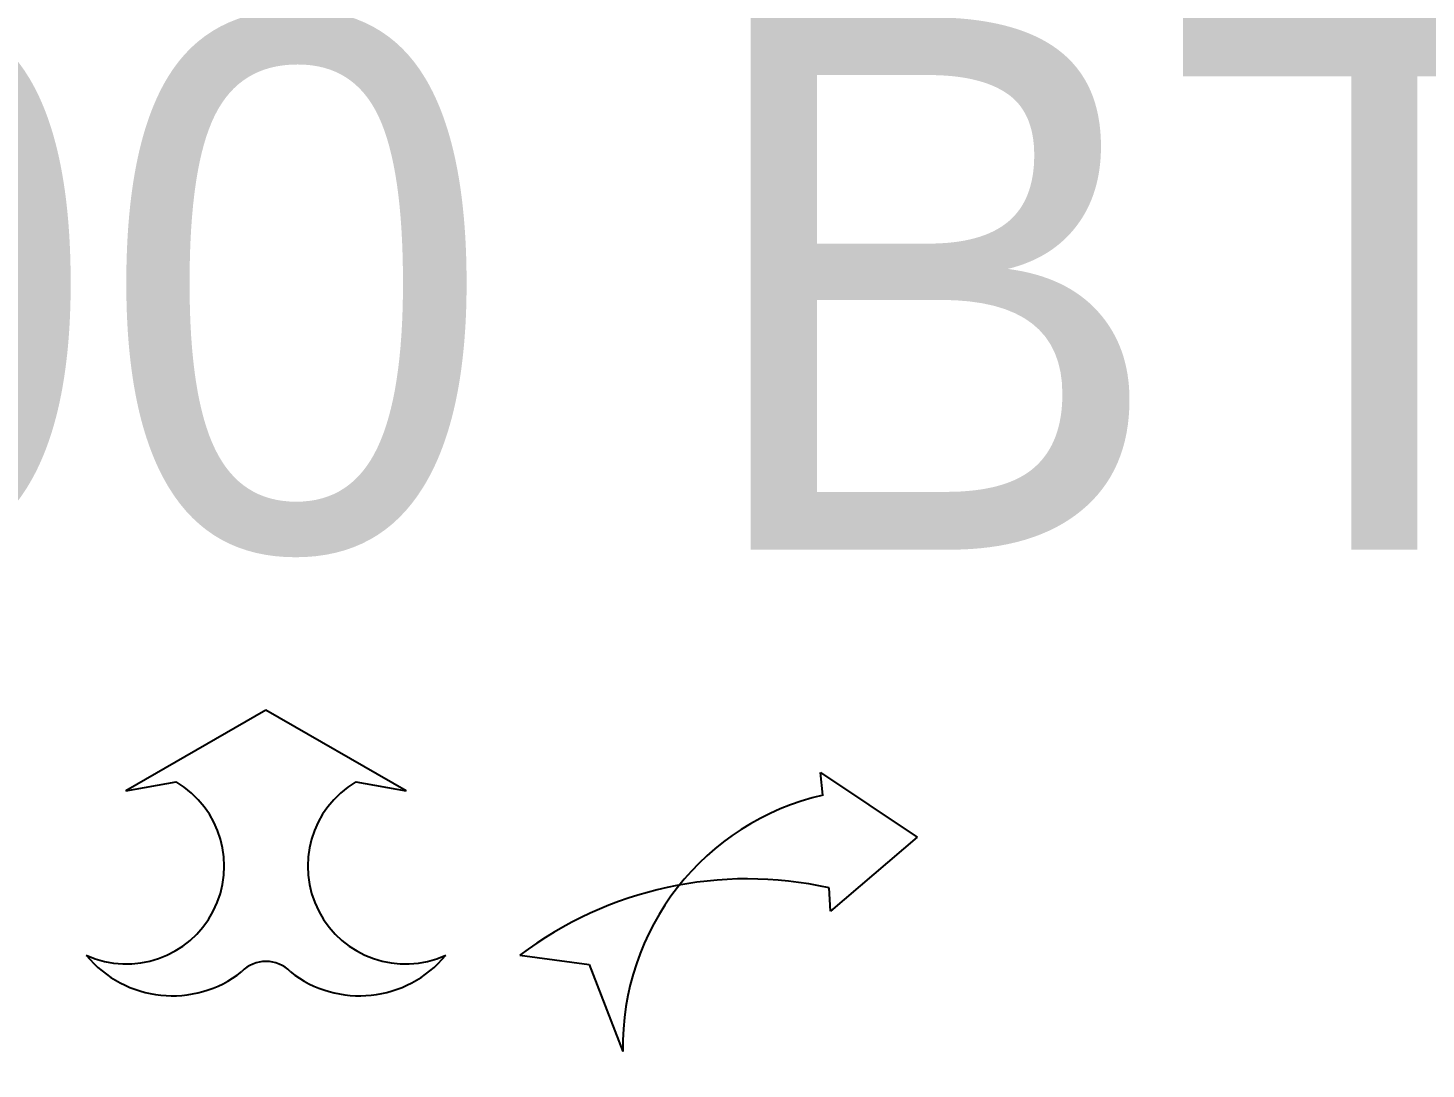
# Model space of a CAD drawing. Header units: inches. Extents: x -172 to 397, y -177 to 127.
# Drawn here: x -71.105 to -70.396, y 73.725 to 74.253 of the extents above; entities that cross this region are included whole.
import ezdxf

# ---------------------------------------------------------------- set-up
doc = ezdxf.new("R2010")
doc.units = ezdxf.units.IN
doc.header["$MEASUREMENT"] = 0
doc.header["$XCLIPFRAME"] = 2
for name, color, linetype in [('AC-FCU VRV', 100, 'Continuous'), ('AC-RA', 210, 'Continuous'), ('TEX3', 2, 'Continuous')]:
    doc.layers.add(name, color=color, linetype=linetype)
doc.styles.add('CORDIA 1', font='cordia.shx')
picture_1 = doc.add_image_def('image3.tif', size_in_pixel=(13248, 8704))

# ---------------------------------------------------------------- blocks, each defined once
blk = doc.blocks.new('A$C083B7792')
at = {"layer": 'AC-FCU VRV', "color": 4}
for p, q in [((-0.09709, 0.034), (-0.11132, 0.07085)), ((0.17619, 0.034), (0.19042, 0.07085)), ((-0.06779, 0.03017), (-0.09709, 0.034)), ((0.14689, 0.03017), (0.17619, 0.034)), ((-0.23572, -0.01977), (-0.19909, 0.01159)), ((-0.19909, 0.01159), (-0.19841, 0.00168)), ((0.2782, 0.01159), (0.27752, 0.00168)), ((0.31483, -0.01977), (0.2782, 0.01159)), ((-0.19479, -0.04705), (-0.23572, -0.01977)), ((0.27389, -0.04705), (0.31483, -0.01977)), ((-0.19574, -0.03744), (-0.19479, -0.04705)), ((0.00158, -0.04309), (-0.01965, -0.03929)), ((-0.01965, -0.03929), (0.03955, -0.07347)), ((0.03955, -0.07347), (0.09875, -0.03929)), ((0.09875, -0.03929), (0.07753, -0.04309)), ((0.27484, -0.03744), (0.27389, -0.04705))]:
    blk.add_line(p, q, dxfattribs=at)
for centre, radius, start, end in [((-0.21988, 0.06844), 0.10859, 282.73018, 1.27243), ((0.29899, 0.06844), 0.10859, 178.72757, 257.26982), ((0, 0), 0.04728, 51.64888, 140.34494), ((0.0791, 0), 0.04728, 39.65506, 128.35112), ((0.03955, 0.04695), 0.01421, 224.03382, 315.96618), ((-0.16389, 0.15707), 0.15919, 257.47415, 307.13652), ((-0.01941, -0.0075), 0.04132, 300.53076, 114.27275), ((0.09852, -0.0075), 0.04132, 65.72725, 239.46924), ((0.24299, 0.15707), 0.15919, 232.86348, 282.52585)]:
    blk.add_arc(centre, radius, start, end, dxfattribs=at)
blk = doc.blocks.new('FTM(15-28)PV2S')
at = {"layer": 'AC-FCU VRV', "color": 4}
blk.add_blockref('A$C083B7792', (1985.95009, 1337.9432), dxfattribs=at)
blk = doc.blocks.new('*U251')
at = {"layer": 'AC-RA'}
blk.add_blockref('FTM(15-28)PV2S', (759.25128, 606.47925), dxfattribs=at)

msp = doc.modelspace()

# ---------------------------------------------------------------- block references
at = {"layer": 'AC-RA', "color": 4, "xscale": 1.2, "yscale": 1.2, "zscale": 1.2, "rotation": 180}
msp.add_blockref('*U251', (3223.30484, 2407.12573), dxfattribs=at)

# ---------------------------------------------------------------- texts
at = {"layer": 'TEX3', "color": 2, "insert": (-70.69847, 74.32319), "char_height": 0.27, "attachment_point": 5, "style": 'CORDIA 1'}
msp.add_mtext('\\A1;FCU-17\\P18,000 BTU/HR', dxfattribs=at)

# ---------------------------------------------------------------- pictures from other files: only their frames are drawn
image = msp.add_image(picture_1, insert=(-98.8, 49.99497), size_in_units=(103.25975, 67.84215))
image.set_boundary_path([(1164.2954, 432.6385), (11144.8966, 7632.0684)])

doc.saveas('drawing.dxf')
